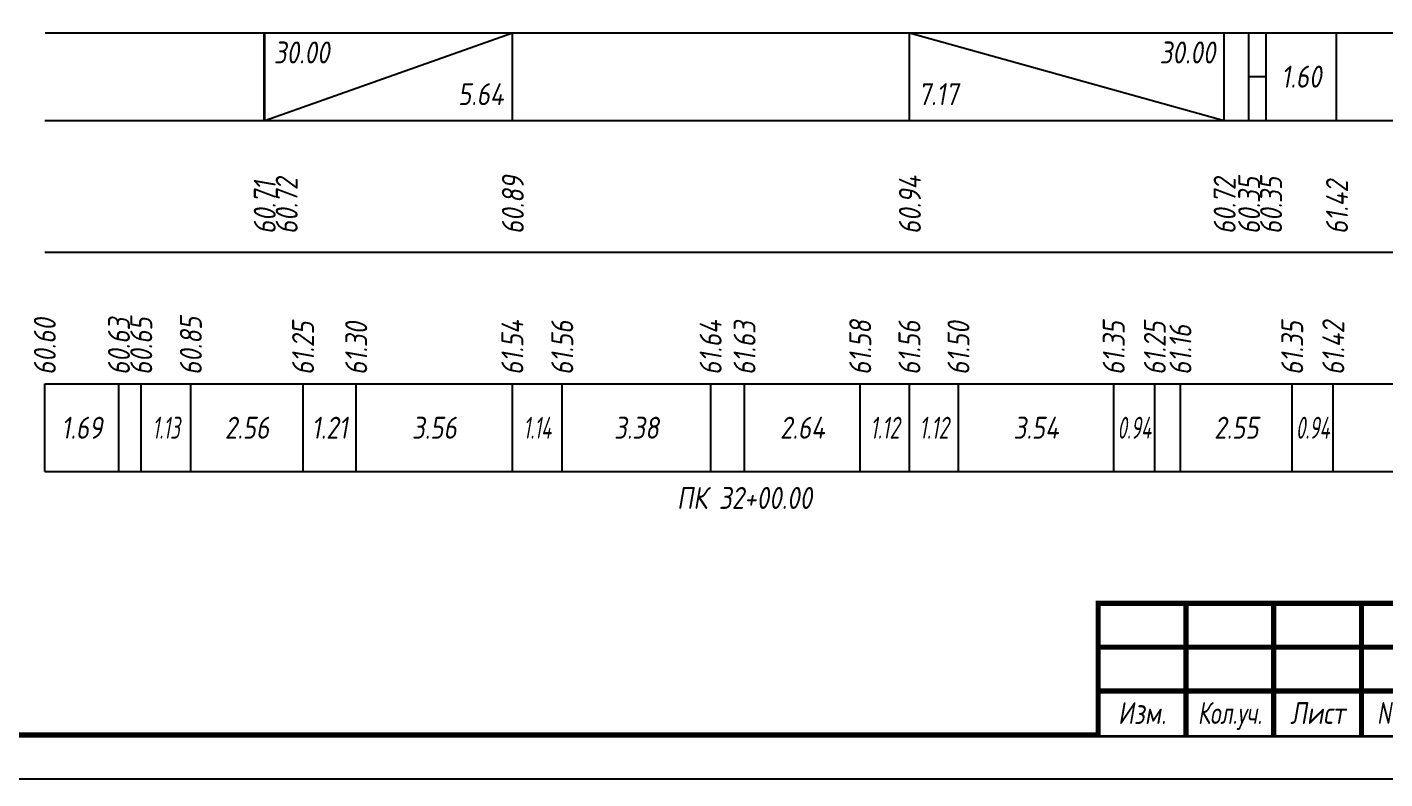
# Model space of a CAD drawing. Extents: x -717 to 1451, y -133302 to 233.
# Drawn here: x 77.9 to 232.6, y -50105.4 to -50019.8 of the extents above; entities that cross this region are included whole.
import ezdxf
from ezdxf.enums import TextEntityAlignment as Align

# ---------------------------------------------------------------- set-up
doc = ezdxf.new("R2010")
doc.units = 0
for name, color, linetype in [('Зарамочное оформление', 7, 'Continuous'), ('Код_510', 7, 'Continuous'), ('Код_516', 1, 'Continuous'), ('Подписи поперечников', 7, 'Continuous'), ('Таблица', 7, 'Continuous')]:
    doc.layers.add(name, color=color, linetype=linetype)
doc.styles.add('М', font='romand.shx', dxfattribs={"width": 0.8, "oblique": 10, "height": 2.5})

# ---------------------------------------------------------------- blocks, each defined once
blk = doc.blocks.new('Штамп')
at = {"linetype": 'Continuous'}
blk.add_wipeout([(199.95, -411.25), (384.95, -411.25), (384.95, -426.25), (199.95, -426.25)], dxfattribs=at).dxf.layer = 'Зарамочное оформление'
at = {"layer": 'Зарамочное оформление', "linetype": 'Continuous', "lineweight": -3, "const_width": 0.6, "flags": 128}
for points in [[(199.95, -426.25), (199.95, -411.25), (384.95, -411.25)], [(209.95, -411.25), (209.95, -426.25)], [(219.95, -411.25), (219.95, -426.25)], [(229.95, -411.25), (229.95, -426.25)], [(199.95, -416.25), (264.95, -416.25)], [(199.95, -421.25), (264.95, -421.25)]]:
    blk.add_lwpolyline(points, dxfattribs=at)
at = {"layer": 'Зарамочное оформление', "linetype": 'Continuous', "style": 'М', "oblique": 10}
for s, width, p in [('Изм.', 0.8, (204.95, -423.75)), ('Кол.уч.', 0.7, (214.95, -423.75)), ('Лист', 0.8, (224.95, -423.75)), ('N док.', 0.7, (235.28, -423.75))]:
    blk.add_text(s, height=2.5, dxfattribs=dict(at, width=width)).set_placement(p, align=Align.MIDDLE_CENTER)
blk = doc.blocks.new('шифр')
blk.add_blockref('Штамп', (0, -49734))

msp = doc.modelspace()

# ---------------------------------------------------------------- linework, layer by layer
at = {"flags": 128}
msp.add_lwpolyline([(-30.054, -50105.421), (389.946, -50105.421), (389.946, -49808.421), (-30.054, -49808.421)], close=True, dxfattribs=at)
at = {"const_width": 0.6, "flags": 128}
msp.add_lwpolyline([(-10.054, -50100.421), (384.946, -50100.421), (384.946, -49813.421), (-10.054, -49813.421)], close=True, dxfattribs=at)
at = {"layer": 'Код_510'}
for p, q in [((79.946, -50070.421), (79.946, -50060.421)), ((88.39, -50070.421), (88.39, -50060.421)), ((90.931, -50070.421), (90.931, -50060.421)), ((96.583, -50070.421), (96.583, -50060.421)), ((109.369, -50070.421), (109.369, -50060.421)), ((115.422, -50070.421), (115.422, -50060.421)), ((133.211, -50070.421), (133.211, -50060.421)), ((138.894, -50070.421), (138.894, -50060.421)), ((155.801, -50070.421), (155.801, -50060.421)), ((159.662, -50070.421), (159.662, -50060.421)), ((172.842, -50070.421), (172.842, -50060.421)), ((178.446, -50070.421), (178.446, -50060.421)), ((184.035, -50070.421), (184.035, -50060.421)), ((201.72, -50070.421), (201.72, -50060.421)), ((206.403, -50070.421), (206.403, -50060.421)), ((209.321, -50070.421), (209.321, -50060.421)), ((222.056, -50070.421), (222.056, -50060.421)), ((226.738, -50070.421), (226.738, -50060.421))]:
    msp.add_line(p, q, dxfattribs=at)
at = {"layer": 'Код_516'}
for p, q in [((104.946, -50030.421), (104.946, -50020.421)), ((105.021, -50030.421), (105.021, -50020.421)), ((105.021, -50030.421), (133.211, -50020.421)), ((133.211, -50030.421), (133.211, -50020.421)), ((178.446, -50030.421), (178.446, -50020.421)), ((178.446, -50020.421), (214.304, -50030.421)), ((214.304, -50030.421), (214.304, -50020.421)), ((217.096, -50030.421), (217.096, -50020.421)), ((219.096, -50030.421), (219.096, -50020.421)), ((227.103, -50030.421), (227.103, -50020.421)), ((217.096, -50025.421), (219.096, -50025.421))]:
    msp.add_line(p, q, dxfattribs=at)
at = {"layer": 'Таблица'}
for p, q in [((80, -50020.421), (252.157, -50020.421)), ((79.946, -50030.421), (252.103, -50030.421)), ((79.946, -50045.421), (252.103, -50045.421)), ((79.946, -50060.421), (252.103, -50060.421)), ((79.946, -50070.421), (252.103, -50070.421))]:
    msp.add_line(p, q, dxfattribs=at)

# ---------------------------------------------------------------- texts
at = {"layer": 'Код_510', "style": 'М', "oblique": 10, "width": 0.8}
for s, p in [('60.60', (79.946, -50059.421)), ('60.63', (88.39, -50059.421)), ('60.65', (90.931, -50059.421)), ('60.85', (96.583, -50059.421)), ('61.25', (109.369, -50059.421)), ('61.30', (115.422, -50059.421)), ('61.54', (133.211, -50059.421)), ('61.56', (138.894, -50059.421)), ('61.64', (155.801, -50059.421)), ('61.63', (159.662, -50059.421)), ('61.58', (172.842, -50059.421)), ('61.56', (178.446, -50059.421)), ('61.50', (184.035, -50059.421)), ('61.35', (201.72, -50059.421)), ('61.25', (206.403, -50059.421)), ('61.16', (209.321, -50059.421)), ('61.35', (222.056, -50059.421)), ('61.42', (226.738, -50059.421))]:
    msp.add_text(s, height=2.5, rotation=90, dxfattribs=at).set_placement(p, align=Align.MIDDLE_LEFT)
at = {"layer": 'Код_510', "style": 'М', "oblique": 10}
for s, width, p in [('1.69', 0.8, (84.168, -50065.421)), ('1.13', 0.6, (93.757, -50065.421)), ('2.56', 0.8, (102.976, -50065.421)), ('1.21', 0.8, (112.395, -50065.421)), ('3.56', 0.8, (124.317, -50065.421)), ('1.14', 0.6, (136.053, -50065.421)), ('3.38', 0.8, (147.348, -50065.421)), ('2.64', 0.8, (166.252, -50065.421)), ('1.12', 0.65, (175.644, -50065.421)), ('1.12', 0.65, (181.241, -50065.421)), ('3.54', 0.8, (192.878, -50065.421)), ('0.94', 0.6, (204.062, -50065.421)), ('2.55', 0.8, (215.689, -50065.421)), ('0.94', 0.6, (224.397, -50065.421))]:
    msp.add_text(s, height=2.5, dxfattribs=dict(at, width=width)).set_placement(p, align=Align.MIDDLE_CENTER)
at = {"layer": 'Код_516', "style": 'М', "oblique": 10, "width": 0.8}
msp.add_text('30.00', height=2.5, dxfattribs=at).set_placement((106.021, -50021.421), align=Align.TOP_LEFT)
msp.add_text('30.00', height=2.5, dxfattribs=at).set_placement((213.304, -50021.421), align=Align.TOP_RIGHT)
msp.add_text('1.60', height=2.5, dxfattribs=at).set_placement((223.099, -50025.421), align=Align.MIDDLE_CENTER)
msp.add_text('5.64', height=2.5, dxfattribs=at).set_placement((132.211, -50029.421), align=Align.BOTTOM_RIGHT)
msp.add_text('7.17', height=2.5, dxfattribs=at).set_placement((179.446, -50029.421), align=Align.BOTTOM_LEFT)
for s, p in [('60.71', (105, -50043.371)), ('60.72', (107.5, -50043.371)), ('60.89', (133.266, -50043.371)), ('60.94', (178.5, -50043.371)), ('60.72', (214.358, -50043.371)), ('60.35', (217.15, -50043.371)), ('60.35', (219.65, -50043.371)), ('61.42', (227.157, -50043.371))]:
    msp.add_text(s, height=2.5, rotation=90, dxfattribs=at).set_placement(p, align=Align.MIDDLE_LEFT)
at = {"layer": 'Подписи поперечников', "style": 'М', "oblique": 10, "width": 0.8}
msp.add_text('ПК 32+00.00', height=2.5, dxfattribs=at).set_placement((159.662, -50075.421), align=Align.BOTTOM_CENTER)

# ---------------------------------------------------------------- next in the draw order: block references
msp.add_blockref('шифр', (0, 59.829))

doc.saveas('drawing.dxf')
